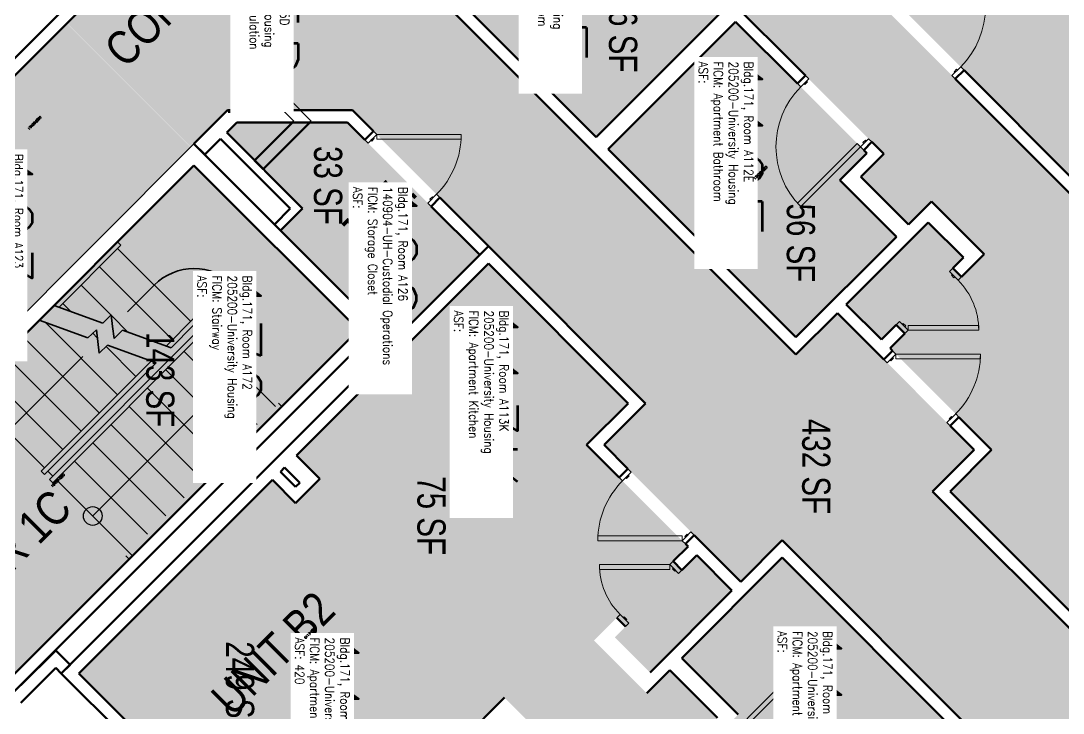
# Model space of a CAD drawing. Header units: inches. Extents: x 88 to 3257, y -489 to 2081.
# Drawn here: x 2221.5 to 2665.4, y 1513.3 to 1808 of the extents above; entities that cross this region are included whole.
import ezdxf
from ezdxf.enums import TextEntityAlignment as Align

# ---------------------------------------------------------------- set-up
doc = ezdxf.new("R2010")
doc.units = ezdxf.units.IN
doc.header["$LTSCALE"] = 48
doc.header["$MEASUREMENT"] = 0
doc.linetypes.add('HIDDEN2', pattern=[0.1875, 0.125, -0.0625])
for name, color, linetype in [('A-AREA-IDEN', 1, 'Continuous'), ('A-DOOR', 2, 'Continuous'), ('A-FLOR', 3, 'Continuous'), ('A-IDEN-RNUM', 7, 'Continuous'), ('A-IDEN-SNUM', 4, 'Continuous'), ('A-IDEN-VNUM', 4, 'Continuous'), ('A-WALL', 5, 'Continuous'), ('AREA-TEXT', 3, 'Continuous'), ('Rooms-Category-Color', 7, 'Continuous'), ('Rooms-College-Color', 7, 'Continuous'), ('Rooms-Department-Color', 7, 'Continuous'), ('Rooms-Division-Color', 7, 'Continuous'), ('Rooms-Information', 7, 'Continuous')]:
    doc.layers.add(name, color=color, linetype=linetype)
doc.styles.add('AREA', font='arial.ttf', dxfattribs={"width": 0.75, "height": 12})
doc.styles.add('ROOMSNUMBER', font='txt.shx', dxfattribs={"height": 0.03})
doc.styles.add('ROOMVNUMBER', font='simplex.shx', dxfattribs={"width": 0.85})
doc.styles.get("Standard").update_dxf_attribs({"font": 'ARIALN.TTF'})
pattern_1 = [(1e-11, (2709.92543, 2428.47092), (-2e-14, 0.125), [])]
pattern_2 = [(180, (2387.51437, 824.45906), (2e-14, -0.125), [])]

msp = doc.modelspace()

# ---------------------------------------------------------------- hatches: boundary and pattern name
h = msp.add_hatch()
h.set_pattern_fill('ANSI31', color=256, angle=-45, style=0)
h.set_pattern_definition(pattern_1)
h.paths.add_polyline_path([(2531.39, 1781.17), (2572.93, 1739.64), (2566.42, 1733.13), (2524.88, 1774.66)], flags=9)
h = msp.add_hatch()
h.set_pattern_fill('ANSI31', color=256, angle=-45, style=0)
h.set_pattern_definition(pattern_1)
h.paths.add_polyline_path([(2531.39, 1781.17), (2572.93, 1739.64), (2566.42, 1733.13), (2524.88, 1774.66)], flags=9)
h = msp.add_hatch()
h.set_pattern_fill('ANSI31', color=256, angle=135, style=0)
h.set_pattern_definition(pattern_2)
h.paths.add_polyline_path([(2566.04, 1471.76), (2524.51, 1513.29), (2531.02, 1519.8), (2572.56, 1478.27)], flags=9)
h = msp.add_hatch()
h.set_pattern_fill('ANSI31', color=256, angle=135, style=0)
h.set_pattern_definition(pattern_2)
h.paths.add_polyline_path([(2566.04, 1471.76), (2524.51, 1513.29), (2531.02, 1519.8), (2572.56, 1478.27)], flags=9)
at = {"layer": 'Rooms-Category-Color', "true_color": 0x728ef3}
for points in [[(2768.8, 1640.26), (2709.3, 1699.76), (2634.97, 1625.42), (2591.75, 1668.64), (2598.08, 1674.97), (2594.36, 1678.69), (2588.03, 1672.36), (2573.04, 1687.35), (2607.96, 1722.26), (2622.95, 1707.27), (2618.4, 1702.73), (2622.12, 1699.02), (2631.79, 1708.68), (2609.37, 1731.1), (2599.56, 1721.29), (2579.23, 1741.62), (2589.04, 1751.43), (2464.57, 1875.9), (2454.76, 1866.09), (2434.43, 1886.42), (2475.44, 1927.43), (2669.89, 1732.98), (2755.45, 1818.54), (2851.27, 1722.73)], [(2690.22, 1913.47), (2766.59, 1837.1), (2669.89, 1740.4), (2593.53, 1816.77)], [(2386.52, 1838.51), (2466.52, 1758.51), (2520.8, 1812.78), (2464.83, 1868.74), (2453.34, 1857.25), (2429.3, 1881.29)], [(2525.92, 1807.65), (2471.65, 1753.38), (2551.65, 1673.38), (2594.43, 1716.16), (2570.39, 1740.2), (2581.88, 1751.69)], [(2416.94, 1708.4), (2360.58, 1764.76), (2313.5, 1764.76), (2309.19, 1760.46), (2341.54, 1728.11), (2332.17, 1718.74), (2379.73, 1671.18)], [(2480.15, 1645.19), (2388.14, 1553.17), (2338.54, 1602.77), (2348.88, 1613.11), (2338.98, 1623.01), (2420.65, 1704.68)], [(2617.29, 1607.74), (2709.3, 1699.76), (2758.9, 1650.16), (2748.56, 1639.82), (2758.46, 1629.92), (2676.79, 1548.25)], [(2328.64, 1612.67), (2388.14, 1553.17), (2462.47, 1627.51), (2505.69, 1584.29), (2499.36, 1577.96), (2503.08, 1574.24), (2509.41, 1580.57), (2524.4, 1565.58), (2489.48, 1530.67), (2474.49, 1545.66), (2479.03, 1550.2), (2475.32, 1553.91), (2465.65, 1544.25), (2488.07, 1521.83), (2497.88, 1531.64), (2518.21, 1511.31), (2508.4, 1501.5), (2632.87, 1377.03), (2642.68, 1386.84), (2663.01, 1366.51), (2622, 1325.5), (2427.54, 1519.95), (2341.98, 1434.39), (2246.17, 1530.2)], [(2545.79, 1579.55), (2625.79, 1499.55), (2571.52, 1445.28), (2515.56, 1501.24), (2527.05, 1512.73), (2503.01, 1536.77)]]:
    msp.add_hatch(color=171, dxfattribs=at).paths.add_polyline_path(points)
at = {"layer": 'Rooms-Category-Color', "true_color": 0xadadad}
for points in [[(2825.64, 1314.18), (2822.11, 1310.65), (2545.79, 1586.97), (2528.11, 1569.3), (2469.9, 1627.51), (2487.57, 1645.19), (2362.75, 1770.01), (2309.57, 1770.01), (2293.9, 1754.29), (2241.16, 1807.03), (2325.87, 1891.74), (2551.65, 1665.96), (2569.33, 1683.63), (2627.54, 1625.42), (2613.58, 1611.46), (2609.87, 1607.74), (2722.04, 1495.57), (2800.71, 1574.23), (2844.38, 1530.56), (2767.88, 1454.06), (2846.2, 1375.75), (2846.9, 1375.04), (2844.74, 1372.87), (2864.54, 1353.07), (2825.73, 1314.27)], [(2293.87, 1754.26), (2143.14, 1603.54), (2090.25, 1656.43), (2063.79, 1682.88), (2135.92, 1755.01), (2162.53, 1728.4), (2241.13, 1807), (2293.87, 1754.26)], [(2295.26, 1746.46), (2365.26, 1676.46), (2217.74, 1529.38), (2148.18, 1599.38)]]:
    msp.add_hatch(color=253, dxfattribs=at).paths.add_polyline_path(points)
at = {"layer": 'Rooms-College-Color', "true_color": 0xadadad}
for points in [[(2768.8, 1640.26), (2709.3, 1699.76), (2634.97, 1625.42), (2591.75, 1668.64), (2598.08, 1674.97), (2594.36, 1678.69), (2588.03, 1672.36), (2573.04, 1687.35), (2607.96, 1722.26), (2622.95, 1707.27), (2618.4, 1702.73), (2622.12, 1699.02), (2631.79, 1708.68), (2609.37, 1731.1), (2599.56, 1721.29), (2579.23, 1741.62), (2589.04, 1751.43), (2464.57, 1875.9), (2454.76, 1866.09), (2434.43, 1886.42), (2475.44, 1927.43), (2669.89, 1732.98), (2755.45, 1818.54), (2851.27, 1722.73)], [(2690.22, 1913.47), (2766.59, 1837.1), (2669.89, 1740.4), (2593.53, 1816.77)], [(2825.64, 1314.18), (2822.11, 1310.65), (2545.79, 1586.97), (2528.11, 1569.3), (2469.9, 1627.51), (2487.57, 1645.19), (2362.75, 1770.01), (2309.57, 1770.01), (2293.9, 1754.29), (2241.16, 1807.03), (2325.87, 1891.74), (2551.65, 1665.96), (2569.33, 1683.63), (2627.54, 1625.42), (2613.58, 1611.46), (2609.87, 1607.74), (2722.04, 1495.57), (2800.71, 1574.23), (2844.38, 1530.56), (2767.88, 1454.06), (2846.2, 1375.75), (2846.9, 1375.04), (2844.74, 1372.87), (2864.54, 1353.07), (2825.73, 1314.27)], [(2386.52, 1838.51), (2466.52, 1758.51), (2520.8, 1812.78), (2464.83, 1868.74), (2453.34, 1857.25), (2429.3, 1881.29)], [(2293.87, 1754.26), (2143.14, 1603.54), (2090.25, 1656.43), (2063.79, 1682.88), (2135.92, 1755.01), (2162.53, 1728.4), (2241.13, 1807), (2293.87, 1754.26)], [(2525.92, 1807.65), (2471.65, 1753.38), (2551.65, 1673.38), (2594.43, 1716.16), (2570.39, 1740.2), (2581.88, 1751.69)], [(2416.94, 1708.4), (2360.58, 1764.76), (2313.5, 1764.76), (2309.19, 1760.46), (2341.54, 1728.11), (2332.17, 1718.74), (2379.73, 1671.18)], [(2295.26, 1746.46), (2365.26, 1676.46), (2217.74, 1529.38), (2148.18, 1599.38)], [(2480.15, 1645.19), (2388.14, 1553.17), (2338.54, 1602.77), (2348.88, 1613.11), (2338.98, 1623.01), (2420.65, 1704.68)], [(2617.29, 1607.74), (2709.3, 1699.76), (2758.9, 1650.16), (2748.56, 1639.82), (2758.46, 1629.92), (2676.79, 1548.25)], [(2328.64, 1612.67), (2388.14, 1553.17), (2462.47, 1627.51), (2505.69, 1584.29), (2499.36, 1577.96), (2503.08, 1574.24), (2509.41, 1580.57), (2524.4, 1565.58), (2489.48, 1530.67), (2474.49, 1545.66), (2479.03, 1550.2), (2475.32, 1553.91), (2465.65, 1544.25), (2488.07, 1521.83), (2497.88, 1531.64), (2518.21, 1511.31), (2508.4, 1501.5), (2632.87, 1377.03), (2642.68, 1386.84), (2663.01, 1366.51), (2622, 1325.5), (2427.54, 1519.95), (2341.98, 1434.39), (2246.17, 1530.2)], [(2545.79, 1579.55), (2625.79, 1499.55), (2571.52, 1445.28), (2515.56, 1501.24), (2527.05, 1512.73), (2503.01, 1536.77)]]:
    msp.add_hatch(color=253, dxfattribs=at).paths.add_polyline_path(points)
at = {"layer": 'Rooms-Department-Color', "true_color": 0x604aed}
for points in [[(2768.8, 1640.26), (2709.3, 1699.76), (2634.97, 1625.42), (2591.75, 1668.64), (2598.08, 1674.97), (2594.36, 1678.69), (2588.03, 1672.36), (2573.04, 1687.35), (2607.96, 1722.26), (2622.95, 1707.27), (2618.4, 1702.73), (2622.12, 1699.02), (2631.79, 1708.68), (2609.37, 1731.1), (2599.56, 1721.29), (2579.23, 1741.62), (2589.04, 1751.43), (2464.57, 1875.9), (2454.76, 1866.09), (2434.43, 1886.42), (2475.44, 1927.43), (2669.89, 1732.98), (2755.45, 1818.54), (2851.27, 1722.73)], [(2690.22, 1913.47), (2766.59, 1837.1), (2669.89, 1740.4), (2593.53, 1816.77)], [(2386.52, 1838.51), (2466.52, 1758.51), (2520.8, 1812.78), (2464.83, 1868.74), (2453.34, 1857.25), (2429.3, 1881.29)], [(2525.92, 1807.65), (2471.65, 1753.38), (2551.65, 1673.38), (2594.43, 1716.16), (2570.39, 1740.2), (2581.88, 1751.69)], [(2416.94, 1708.4), (2360.58, 1764.76), (2313.5, 1764.76), (2309.19, 1760.46), (2341.54, 1728.11), (2332.17, 1718.74), (2379.73, 1671.18)], [(2480.15, 1645.19), (2388.14, 1553.17), (2338.54, 1602.77), (2348.88, 1613.11), (2338.98, 1623.01), (2420.65, 1704.68)], [(2617.29, 1607.74), (2709.3, 1699.76), (2758.9, 1650.16), (2748.56, 1639.82), (2758.46, 1629.92), (2676.79, 1548.25)], [(2328.64, 1612.67), (2388.14, 1553.17), (2462.47, 1627.51), (2505.69, 1584.29), (2499.36, 1577.96), (2503.08, 1574.24), (2509.41, 1580.57), (2524.4, 1565.58), (2489.48, 1530.67), (2474.49, 1545.66), (2479.03, 1550.2), (2475.32, 1553.91), (2465.65, 1544.25), (2488.07, 1521.83), (2497.88, 1531.64), (2518.21, 1511.31), (2508.4, 1501.5), (2632.87, 1377.03), (2642.68, 1386.84), (2663.01, 1366.51), (2622, 1325.5), (2427.54, 1519.95), (2341.98, 1434.39), (2246.17, 1530.2)], [(2545.79, 1579.55), (2625.79, 1499.55), (2571.52, 1445.28), (2515.56, 1501.24), (2527.05, 1512.73), (2503.01, 1536.77)]]:
    msp.add_hatch(color=173, dxfattribs=at).paths.add_polyline_path(points)
at = {"layer": 'Rooms-Department-Color', "true_color": 0xacacac}
for points in [[(2825.64, 1314.18), (2822.11, 1310.65), (2545.79, 1586.97), (2528.11, 1569.3), (2469.9, 1627.51), (2487.57, 1645.19), (2362.75, 1770.01), (2309.57, 1770.01), (2293.9, 1754.29), (2241.16, 1807.03), (2325.87, 1891.74), (2551.65, 1665.96), (2569.33, 1683.63), (2627.54, 1625.42), (2613.58, 1611.46), (2609.87, 1607.74), (2722.04, 1495.57), (2800.71, 1574.23), (2844.38, 1530.56), (2767.88, 1454.06), (2846.2, 1375.75), (2846.9, 1375.04), (2844.74, 1372.87), (2864.54, 1353.07), (2825.73, 1314.27)], [(2293.87, 1754.26), (2143.14, 1603.54), (2090.25, 1656.43), (2063.79, 1682.88), (2135.92, 1755.01), (2162.53, 1728.4), (2241.13, 1807), (2293.87, 1754.26)], [(2295.26, 1746.46), (2365.26, 1676.46), (2217.74, 1529.38), (2148.18, 1599.38)]]:
    msp.add_hatch(color=253, dxfattribs=at).paths.add_polyline_path(points)
at = {"layer": 'Rooms-Division-Color', "true_color": 0x604aed}
for points in [[(2768.8, 1640.26), (2709.3, 1699.76), (2634.97, 1625.42), (2591.75, 1668.64), (2598.08, 1674.97), (2594.36, 1678.69), (2588.03, 1672.36), (2573.04, 1687.35), (2607.96, 1722.26), (2622.95, 1707.27), (2618.4, 1702.73), (2622.12, 1699.02), (2631.79, 1708.68), (2609.37, 1731.1), (2599.56, 1721.29), (2579.23, 1741.62), (2589.04, 1751.43), (2464.57, 1875.9), (2454.76, 1866.09), (2434.43, 1886.42), (2475.44, 1927.43), (2669.89, 1732.98), (2755.45, 1818.54), (2851.27, 1722.73)], [(2690.22, 1913.47), (2766.59, 1837.1), (2669.89, 1740.4), (2593.53, 1816.77)], [(2386.52, 1838.51), (2466.52, 1758.51), (2520.8, 1812.78), (2464.83, 1868.74), (2453.34, 1857.25), (2429.3, 1881.29)], [(2525.92, 1807.65), (2471.65, 1753.38), (2551.65, 1673.38), (2594.43, 1716.16), (2570.39, 1740.2), (2581.88, 1751.69)], [(2416.94, 1708.4), (2360.58, 1764.76), (2313.5, 1764.76), (2309.19, 1760.46), (2341.54, 1728.11), (2332.17, 1718.74), (2379.73, 1671.18)], [(2480.15, 1645.19), (2388.14, 1553.17), (2338.54, 1602.77), (2348.88, 1613.11), (2338.98, 1623.01), (2420.65, 1704.68)], [(2617.29, 1607.74), (2709.3, 1699.76), (2758.9, 1650.16), (2748.56, 1639.82), (2758.46, 1629.92), (2676.79, 1548.25)], [(2328.64, 1612.67), (2388.14, 1553.17), (2462.47, 1627.51), (2505.69, 1584.29), (2499.36, 1577.96), (2503.08, 1574.24), (2509.41, 1580.57), (2524.4, 1565.58), (2489.48, 1530.67), (2474.49, 1545.66), (2479.03, 1550.2), (2475.32, 1553.91), (2465.65, 1544.25), (2488.07, 1521.83), (2497.88, 1531.64), (2518.21, 1511.31), (2508.4, 1501.5), (2632.87, 1377.03), (2642.68, 1386.84), (2663.01, 1366.51), (2622, 1325.5), (2427.54, 1519.95), (2341.98, 1434.39), (2246.17, 1530.2)], [(2545.79, 1579.55), (2625.79, 1499.55), (2571.52, 1445.28), (2515.56, 1501.24), (2527.05, 1512.73), (2503.01, 1536.77)]]:
    msp.add_hatch(color=173, dxfattribs=at).paths.add_polyline_path(points)
at = {"layer": 'Rooms-Division-Color', "true_color": 0xadadad}
for points in [[(2825.64, 1314.18), (2822.11, 1310.65), (2545.79, 1586.97), (2528.11, 1569.3), (2469.9, 1627.51), (2487.57, 1645.19), (2362.75, 1770.01), (2309.57, 1770.01), (2293.9, 1754.29), (2241.16, 1807.03), (2325.87, 1891.74), (2551.65, 1665.96), (2569.33, 1683.63), (2627.54, 1625.42), (2613.58, 1611.46), (2609.87, 1607.74), (2722.04, 1495.57), (2800.71, 1574.23), (2844.38, 1530.56), (2767.88, 1454.06), (2846.2, 1375.75), (2846.9, 1375.04), (2844.74, 1372.87), (2864.54, 1353.07), (2825.73, 1314.27)], [(2293.87, 1754.26), (2143.14, 1603.54), (2090.25, 1656.43), (2063.79, 1682.88), (2135.92, 1755.01), (2162.53, 1728.4), (2241.13, 1807), (2293.87, 1754.26)], [(2295.26, 1746.46), (2365.26, 1676.46), (2217.74, 1529.38), (2148.18, 1599.38)]]:
    msp.add_hatch(color=253, dxfattribs=at).paths.add_polyline_path(points)

# ---------------------------------------------------------------- linework, layer by layer
at = {"layer": 'A-DOOR', "linetype": 'Continuous', "lineweight": 18}
for p, q in [((2367.97, 1757.37), (2371.68, 1761.08)), ((2367.97, 1757.37), (2371.68, 1761.08)), ((2373.09, 1759.67), (2369.38, 1755.95)), ((2373.09, 1759.67), (2369.38, 1755.95)), ((2371.68, 1758.25), (2370.62, 1757.19)), ((2371.68, 1758.25), (2370.62, 1757.19)), ((2371.68, 1761.08), (2373.09, 1759.67)), ((2371.68, 1761.08), (2373.09, 1759.67)), ((2372.03, 1757.9), (2371.68, 1758.25)), ((2372.03, 1757.9), (2371.68, 1758.25)), ((2373.09, 1759.67), (2373.09, 1757.67)), ((2409.09, 1759.67), (2373.09, 1759.67)), ((2373.09, 1759.67), (2373.09, 1757.67)), ((2409.09, 1759.67), (2373.09, 1759.67)), ((2409.09, 1757.67), (2409.09, 1759.67)), ((2409.09, 1757.67), (2409.09, 1759.67)), ((2369.38, 1755.95), (2367.97, 1757.37)), ((2369.38, 1755.95), (2367.97, 1757.37)), ((2370.62, 1757.19), (2370.97, 1756.84)), ((2370.62, 1757.19), (2370.97, 1756.84)), ((2370.97, 1756.84), (2372.03, 1757.9)), ((2370.97, 1756.84), (2372.03, 1757.9)), ((2373.09, 1757.67), (2409.09, 1757.67)), ((2373.09, 1757.67), (2409.09, 1757.67)), ((2398.55, 1734.21), (2394.84, 1730.5)), ((2398.55, 1734.21), (2394.84, 1730.5)), ((2395.72, 1732.09), (2396.78, 1733.15)), ((2395.72, 1732.09), (2396.78, 1733.15)), ((2396.07, 1731.73), (2395.72, 1732.09)), ((2396.07, 1731.73), (2395.72, 1732.09)), ((2397.13, 1732.8), (2396.07, 1731.73)), ((2397.13, 1732.8), (2396.07, 1731.73)), ((2396.25, 1729.08), (2399.96, 1732.8)), ((2396.25, 1729.08), (2399.96, 1732.8)), ((2396.78, 1733.15), (2397.13, 1732.8)), ((2396.78, 1733.15), (2397.13, 1732.8)), ((2399.96, 1732.8), (2398.55, 1734.21)), ((2399.96, 1732.8), (2398.55, 1734.21)), ((2394.84, 1730.5), (2396.25, 1729.08)), ((2394.84, 1730.5), (2396.25, 1729.08))]:
    msp.add_line(p, q, dxfattribs=at)
for points in [[(2557.12, 1783.35), (2555.71, 1784.76), (2552.26, 1781.32), (2553.68, 1779.9)], [(2557.12, 1783.35), (2555.71, 1784.76), (2552.26, 1781.32), (2553.68, 1779.9)], [(2618.1, 1784.77), (2619.51, 1783.36), (2623.23, 1787.07), (2621.81, 1788.49)], [(2618.1, 1784.77), (2619.51, 1783.36), (2623.23, 1787.07), (2621.81, 1788.49)], [(2619.34, 1786.01), (2618.98, 1786.36), (2620.04, 1787.43), (2620.4, 1787.07)], [(2619.34, 1786.01), (2618.98, 1786.36), (2620.04, 1787.43), (2620.4, 1787.07)], [(2556.15, 1782.38), (2556.5, 1782.02), (2555.44, 1780.96), (2555.09, 1781.32)], [(2556.15, 1782.38), (2556.5, 1782.02), (2555.44, 1780.96), (2555.09, 1781.32)], [(2579.13, 1754.45), (2577.72, 1755.86), (2552.26, 1730.4), (2553.68, 1728.99)], [(2579.13, 1754.45), (2577.72, 1755.86), (2552.26, 1730.4), (2553.68, 1728.99)], [(2582.58, 1757.89), (2583.99, 1756.48), (2580.55, 1753.03), (2579.13, 1754.45)], [(2582.58, 1757.89), (2583.99, 1756.48), (2580.55, 1753.03), (2579.13, 1754.45)], [(2581.61, 1756.92), (2581.25, 1757.27), (2580.19, 1756.21), (2580.55, 1755.86)], [(2581.61, 1756.92), (2581.25, 1757.27), (2580.19, 1756.21), (2580.55, 1755.86)], [(2616.99, 1701.31), (2618.4, 1702.73), (2622.12, 1699.02), (2620.7, 1697.6)], [(2616.99, 1701.31), (2618.4, 1702.73), (2622.12, 1699.02), (2620.7, 1697.6)], [(2618.23, 1700.08), (2617.87, 1699.72), (2618.94, 1698.66), (2619.29, 1699.02)], [(2618.23, 1700.08), (2617.87, 1699.72), (2618.94, 1698.66), (2619.29, 1699.02)], [(2595.78, 1680.1), (2594.36, 1678.69), (2598.08, 1674.97), (2599.49, 1676.39)], [(2595.78, 1680.1), (2594.36, 1678.69), (2598.08, 1674.97), (2599.49, 1676.39)], [(2597.01, 1678.86), (2597.37, 1679.22), (2598.43, 1678.16), (2598.08, 1677.8)], [(2597.01, 1678.86), (2597.37, 1679.22), (2598.43, 1678.16), (2598.08, 1677.8)], [(2599.49, 1676.39), (2599.49, 1678.39), (2629.49, 1678.39), (2629.49, 1676.39)], [(2599.49, 1676.39), (2599.49, 1678.39), (2629.49, 1678.39), (2629.49, 1676.39)], [(2590.5, 1662.47), (2589.09, 1663.88), (2592.8, 1667.59), (2594.21, 1666.18)], [(2590.5, 1662.47), (2589.09, 1663.88), (2592.8, 1667.59), (2594.21, 1666.18)], [(2594.21, 1666.18), (2594.21, 1664.18), (2630.21, 1664.18), (2630.21, 1666.18)], [(2594.21, 1666.18), (2594.21, 1664.18), (2630.21, 1664.18), (2630.21, 1666.18)], [(2591.74, 1663.7), (2592.09, 1663.35), (2593.15, 1664.41), (2592.8, 1664.76)], [(2591.74, 1663.7), (2592.09, 1663.35), (2593.15, 1664.41), (2592.8, 1664.76)], [(2615.96, 1637.01), (2617.37, 1635.6), (2621.08, 1639.31), (2619.67, 1640.72)], [(2615.96, 1637.01), (2617.37, 1635.6), (2621.08, 1639.31), (2619.67, 1640.72)], [(2617.19, 1638.25), (2616.84, 1638.6), (2617.9, 1639.66), (2618.25, 1639.31)], [(2617.19, 1638.25), (2616.84, 1638.6), (2617.9, 1639.66), (2618.25, 1639.31)], [(2481.48, 1615.92), (2480.07, 1617.33), (2476.36, 1613.62), (2477.77, 1612.21)], [(2481.48, 1615.92), (2480.07, 1617.33), (2476.36, 1613.62), (2477.77, 1612.21)], [(2480.25, 1614.68), (2480.6, 1614.33), (2479.54, 1613.27), (2479.19, 1613.62)], [(2480.25, 1614.68), (2480.6, 1614.33), (2479.54, 1613.27), (2479.19, 1613.62)], [(2506.94, 1590.46), (2508.35, 1589.05), (2504.64, 1585.34), (2503.23, 1586.75)], [(2506.94, 1590.46), (2508.35, 1589.05), (2504.64, 1585.34), (2503.23, 1586.75)], [(2505.7, 1589.23), (2505.35, 1589.58), (2504.29, 1588.52), (2504.64, 1588.17)], [(2505.7, 1589.23), (2505.35, 1589.58), (2504.29, 1588.52), (2504.64, 1588.17)], [(2503.23, 1586.75), (2503.23, 1588.75), (2467.23, 1588.75), (2467.23, 1586.75)], [(2503.23, 1586.75), (2503.23, 1588.75), (2467.23, 1588.75), (2467.23, 1586.75)], [(2497.95, 1576.54), (2497.95, 1574.54), (2467.95, 1574.54), (2467.95, 1576.54)], [(2497.95, 1576.54), (2497.95, 1574.54), (2467.95, 1574.54), (2467.95, 1576.54)], [(2501.66, 1572.83), (2503.08, 1574.24), (2499.36, 1577.96), (2497.95, 1576.54)], [(2501.66, 1572.83), (2503.08, 1574.24), (2499.36, 1577.96), (2497.95, 1576.54)], [(2500.42, 1574.07), (2500.07, 1573.71), (2499.01, 1574.77), (2499.36, 1575.13)], [(2500.42, 1574.07), (2500.07, 1573.71), (2499.01, 1574.77), (2499.36, 1575.13)], [(2480.45, 1551.62), (2479.03, 1550.2), (2475.32, 1553.91), (2476.74, 1555.33)], [(2480.45, 1551.62), (2479.03, 1550.2), (2475.32, 1553.91), (2476.74, 1555.33)], [(2479.21, 1552.85), (2479.57, 1553.21), (2478.5, 1554.27), (2478.15, 1553.91)], [(2479.21, 1552.85), (2479.57, 1553.21), (2478.5, 1554.27), (2478.15, 1553.91)], [(2518.31, 1498.48), (2519.72, 1497.07), (2545.18, 1522.53), (2543.76, 1523.94)], [(2518.31, 1498.48), (2519.72, 1497.07), (2545.18, 1522.53), (2543.76, 1523.94)]]:
    msp.add_lwpolyline(points, close=True, dxfattribs=at)
for centre, start, end in [((2596.36, 1813.94), 315, 45), ((2596.36, 1813.94), 315, 45), ((2579.13, 1754.45), 135, 225), ((2579.13, 1754.45), 135, 225), ((2373.09, 1759.67), 315, 0), ((2373.09, 1759.67), 315, 0), ((2594.21, 1666.18), 315, 0), ((2594.21, 1666.18), 315, 0), ((2503.23, 1586.75), 135, 180), ((2503.23, 1586.75), 135, 180), ((2518.31, 1498.48), 315, 45), ((2518.31, 1498.48), 315, 45)]:
    msp.add_arc(centre, 36, start, end, dxfattribs=at)
at = {"layer": 'A-DOOR', "linetype": 'Continuous', "lineweight": 18, "extrusion": (0, 0, -1)}
for centre, start, end in [((-2599.49, 1676.39), 135, 180), ((-2599.49, 1676.39), 135, 180), ((-2497.95, 1576.54), 315, 0), ((-2497.95, 1576.54), 315, 0)]:
    msp.add_arc(centre, 30, start, end, dxfattribs=at)
at = {"layer": 'A-FLOR'}
for p, q in [((2262.73, 1713.93), (2264.15, 1712.52)), ((2262.73, 1713.93), (2264.15, 1712.52)), ((2237.78, 1686.16), (2264.15, 1712.52)), ((2237.78, 1686.16), (2264.15, 1712.52)), ((2283.42, 1669.57), (2295.26, 1681.41)), ((2283.42, 1669.57), (2295.26, 1681.41)), ((2295.26, 1681.4), (2300.21, 1676.46)), ((2295.26, 1681.4), (2300.21, 1676.46)), ((2235.16, 1611.4), (2300.21, 1676.46)), ((2235.16, 1611.4), (2300.21, 1676.46)), ((2230.21, 1616.35), (2277.06, 1663.2)), ((2230.21, 1616.35), (2277.06, 1663.2)), ((2331.32, 1645.34), (2332.74, 1643.93)), ((2331.32, 1645.34), (2332.74, 1643.93)), ((2231.62, 1614.94), (2230.21, 1616.35)), ((2231.62, 1614.94), (2230.21, 1616.35)), ((2235.16, 1614.23), (2233.03, 1616.35)), ((2235.16, 1614.23), (2233.03, 1616.35)), ((2233.74, 1612.82), (2235.16, 1611.4)), ((2233.74, 1612.82), (2235.16, 1611.4)), ((2266.27, 1580.29), (2267.68, 1578.87)), ((2266.27, 1580.29), (2267.68, 1578.87))]:
    msp.add_line(p, q, dxfattribs=at)
at = {"layer": 'A-FLOR', "linetype": 'Continuous', "lineweight": 35}
for p, q in [((2247.18, 1695.55), (2259.94, 1682.78)), ((2247.18, 1695.55), (2259.94, 1682.78)), ((2266.98, 1684.23), (2278.29, 1695.55)), ((2266.98, 1684.23), (2278.29, 1695.55)), ((2312.23, 1695.55), (2313.29, 1694.49)), ((2312.23, 1695.55), (2313.29, 1694.49)), ((2313.29, 1694.49), (2314.35, 1693.43)), ((2313.29, 1694.49), (2314.35, 1693.43)), ((2235.73, 1686.93), (2256.38, 1679.41)), ((2235.73, 1686.93), (2256.38, 1679.41)), ((2256.38, 1679.41), (2260.04, 1682.87)), ((2256.38, 1679.41), (2260.04, 1682.87)), ((2260.04, 1682.87), (2260.61, 1677.87)), ((2260.04, 1682.87), (2260.61, 1677.87)), ((2260.06, 1682.66), (2267.28, 1675.44)), ((2260.06, 1682.66), (2267.28, 1675.44)), ((2250.02, 1673.04), (2229.36, 1680.56)), ((2250.02, 1673.04), (2229.36, 1680.56)), ((2285.5, 1668.81), (2295.26, 1678.58)), ((2285.5, 1668.81), (2295.26, 1678.58)), ((2295.26, 1678.58), (2297.38, 1676.46)), ((2295.26, 1678.58), (2297.38, 1676.46)), ((2297.38, 1676.46), (2233.74, 1612.82)), ((2297.38, 1676.46), (2233.74, 1612.82)), ((2253.67, 1676.5), (2250.02, 1673.04)), ((2253.67, 1676.5), (2250.02, 1673.04)), ((2254.25, 1671.51), (2253.67, 1676.5)), ((2254.25, 1671.51), (2253.67, 1676.5)), ((2260.61, 1677.87), (2261.19, 1672.87)), ((2260.61, 1677.87), (2261.19, 1672.87)), ((2261.19, 1672.87), (2264.84, 1676.33)), ((2261.19, 1672.87), (2264.84, 1676.33)), ((2264.84, 1676.33), (2285.5, 1668.81)), ((2264.84, 1676.33), (2285.5, 1668.81)), ((2254.82, 1666.51), (2254.25, 1671.51)), ((2254.82, 1666.51), (2254.25, 1671.51)), ((2258.48, 1669.97), (2254.82, 1666.51)), ((2258.48, 1669.97), (2254.82, 1666.51)), ((2279.13, 1662.45), (2258.48, 1669.97)), ((2279.13, 1662.45), (2258.48, 1669.97)), ((2216.06, 1633.32), (2247.88, 1665.14)), ((2216.06, 1633.32), (2247.88, 1665.14)), ((2231.62, 1614.94), (2279.13, 1662.45)), ((2231.62, 1614.94), (2279.13, 1662.45)), ((2314.35, 1659.49), (2252.13, 1597.26)), ((2314.35, 1659.49), (2252.13, 1597.26)), ((2236.57, 1612.82), (2267.68, 1581.7)), ((2236.57, 1612.82), (2267.68, 1581.7))]:
    msp.add_line(p, q, dxfattribs=at)
at = {"layer": 'A-FLOR', "linetype": 'HIDDEN2', "lineweight": 35}
for p, q in [((2239.4, 1687.77), (2242.82, 1684.34)), ((2239.4, 1687.77), (2242.82, 1684.34)), ((2252.13, 1675.04), (2254.06, 1673.1)), ((2252.13, 1675.04), (2254.06, 1673.1))]:
    msp.add_line(p, q, dxfattribs=at)
at = {"layer": 'A-FLOR', "linetype": 'Continuous', "lineweight": 35, "extrusion": (-0.500317, -0.500317, 0.706658)}
for points, elevation in [([(390.06, 1985.66), (434.06, 1985.66)], -1988.18), ([(390.06, 1985.66), (434.06, 1985.66)], -1988.18), ([(390.06, 1977.88), (434.06, 1977.88)], -1980.4), ([(390.06, 1977.88), (434.06, 1977.88)], -1980.4), ([(485.06, 1985.66), (441.06, 1985.66)], -1988.18), ([(485.06, 1985.66), (441.06, 1985.66)], -1988.18), ([(485.06, 1977.88), (441.06, 1977.88)], -1980.4), ([(485.06, 1977.88), (441.06, 1977.88)], -1980.4)]:
    msp.add_lwpolyline(points, dxfattribs=dict(at, elevation=elevation))
at = {"layer": 'A-FLOR', "extrusion": (-0.500318, -0.500318, 0.706657), "elevation": -1957.05}
msp.add_lwpolyline([(390.62, 1954.56), (434.06, 1954.56)], dxfattribs=at)
msp.add_lwpolyline([(390.62, 1954.56), (434.06, 1954.56)], dxfattribs=at)
at = {"layer": 'A-FLOR', "extrusion": (-0.498461, -0.498461, 0.709277)}
for points, elevation in [([(390.06, 1954.01), (434.06, 1954.01)], -1942.03), ([(390.06, 1954.01), (434.06, 1954.01)], -1942.03), ([(390.05, 1946.2), (434.06, 1946.2)], -1934.28), ([(390.05, 1946.2), (434.06, 1946.2)], -1934.28)]:
    msp.add_lwpolyline(points, dxfattribs=dict(at, elevation=elevation))
at = {"layer": 'A-FLOR', "extrusion": (-0.500316, -0.500316, 0.70666), "elevation": -1964.82}
msp.add_lwpolyline([(416.11, 1962.34), (434.06, 1962.34)], dxfattribs=at)
msp.add_lwpolyline([(416.11, 1962.34), (434.06, 1962.34)], dxfattribs=at)
at = {"layer": 'A-FLOR', "linetype": 'Continuous', "lineweight": 35, "extrusion": (-0.002501, -0.002501, 0.999994), "elevation": -9.86}
msp.add_lwpolyline([(2278.7, 1662.58), (2278.99, 1662.29)], dxfattribs=at)
msp.add_lwpolyline([(2278.7, 1662.58), (2278.99, 1662.29)], dxfattribs=at)
at = {"layer": 'A-FLOR', "extrusion": (0.492809, 0.492809, -0.717133), "elevation": 1904.68}
msp.add_lwpolyline([(-390.03, 1959.87), (-434.06, 1959.87)], dxfattribs=at)
msp.add_lwpolyline([(-390.03, 1959.87), (-434.06, 1959.87)], dxfattribs=at)
at = {"layer": 'A-FLOR', "linetype": 'Continuous', "lineweight": 35, "extrusion": (0.498461, 0.498461, -0.709277)}
for points, elevation in [([(-485.06, 1977.41), (-441.06, 1977.41)], 1965.29), ([(-485.06, 1977.41), (-441.06, 1977.41)], 1965.29), ([(-485.06, 1969.61), (-441.06, 1969.61)], 1957.54), ([(-485.06, 1969.61), (-441.06, 1969.61)], 1957.54), ([(-485.06, 1954.01), (-441.06, 1954.01)], 1942.03), ([(-485.06, 1954.01), (-441.06, 1954.01)], 1942.03), ([(-485.06, 1946.2), (-441.06, 1946.2)], 1934.28), ([(-485.06, 1946.2), (-441.06, 1946.2)], 1934.28)]:
    msp.add_lwpolyline(points, dxfattribs=dict(at, elevation=elevation))
at = {"layer": 'A-FLOR', "extrusion": (-0.500315, -0.500315, 0.706661), "elevation": -1925.91}
msp.add_lwpolyline([(390.06, 1923.48), (434.06, 1923.48)], dxfattribs=at)
msp.add_lwpolyline([(390.06, 1923.48), (434.06, 1923.48)], dxfattribs=at)
at = {"layer": 'A-FLOR', "linetype": 'Continuous', "lineweight": 35, "extrusion": (-0.498461, -0.498461, 0.709277), "elevation": -1949.79}
msp.add_lwpolyline([(485.06, 1961.81), (441.06, 1961.81)], dxfattribs=at)
msp.add_lwpolyline([(485.06, 1961.81), (441.06, 1961.81)], dxfattribs=at)
at = {"layer": 'A-FLOR', "linetype": 'Continuous', "lineweight": 35, "extrusion": (0.492809, 0.492809, -0.717133)}
for points, elevation in [([(-485.06, 1959.87), (-441.06, 1959.87)], 1904.68), ([(-485.06, 1959.87), (-441.06, 1959.87)], 1904.68), ([(-487.06, 1951.98), (-441.06, 1951.98)], 1897.01), ([(-487.06, 1951.98), (-441.06, 1951.98)], 1897.01)]:
    msp.add_lwpolyline(points, dxfattribs=dict(at, elevation=elevation))
at = {"layer": 'A-FLOR'}
msp.add_circle((2252.13, 1597.26), 4, dxfattribs=at)
msp.add_circle((2252.13, 1597.26), 4, dxfattribs=at)
at = {"layer": 'A-FLOR', "linetype": 'Continuous', "lineweight": 35, "extrusion": (8.65927e-17, -8.65927e-17, -1)}
for centre, start, end in [((-2295.26, 1678.58), 45, 135), ((-2295.26, 1678.58), 45, 135), ((-2297.38, 1676.46), 135, 225), ((-2297.38, 1676.46), 135, 225)]:
    msp.add_arc(centre, 24, start, end, dxfattribs=at)
at = {"layer": 'A-FLOR', "linetype": 'Continuous', "lineweight": 35}
for points in [[(2272.28, 1691.66), (2274.4, 1689.54), (2266.98, 1684.23)], [(2272.28, 1691.66), (2274.4, 1689.54), (2266.98, 1684.23)], [(2242.58, 1657.72), (2240.46, 1659.84), (2247.88, 1665.14)], [(2242.58, 1657.72), (2240.46, 1659.84), (2247.88, 1665.14)]]:
    msp.add_solid(points, dxfattribs=at)
at = {"layer": 'A-WALL', "linetype": 'Continuous', "lineweight": 50}
for p, q in [((2288.22, 1861.51), (2204.07, 1777.37)), ((2288.22, 1861.51), (2204.07, 1777.37)), ((2207.78, 1773.65), (2291.93, 1857.8)), ((2207.78, 1773.65), (2291.93, 1857.8)), ((2555.71, 1784.76), (2497.9, 1842.57)), ((2555.71, 1784.76), (2497.9, 1842.57)), ((2466.52, 1758.51), (2386.52, 1838.51)), ((2466.52, 1758.51), (2386.52, 1838.51)), ((2382.37, 1835.24), (2551.65, 1665.96)), ((2382.37, 1835.24), (2551.65, 1665.96)), ((2520.8, 1812.78), (2466.52, 1758.51)), ((2520.8, 1812.78), (2466.52, 1758.51)), ((2471.65, 1753.38), (2525.92, 1807.65)), ((2471.65, 1753.38), (2525.92, 1807.65)), ((2525.92, 1807.65), (2552.26, 1781.32)), ((2525.92, 1807.65), (2552.26, 1781.32)), ((2552.26, 1781.32), (2555.71, 1784.76)), ((2552.26, 1781.32), (2555.71, 1784.76)), ((2623.23, 1787.07), (2619.51, 1783.36)), ((2623.23, 1787.07), (2619.51, 1783.36)), ((2669.89, 1740.4), (2623.23, 1787.07)), ((2669.89, 1740.4), (2623.23, 1787.07)), ((2619.51, 1783.36), (2669.89, 1732.98)), ((2619.51, 1783.36), (2669.89, 1732.98)), ((2309.55, 1770.01), (2295.23, 1755.68)), ((2309.55, 1770.01), (2295.23, 1755.68)), ((2362.75, 1770.01), (2309.55, 1770.01)), ((2362.75, 1770.01), (2309.55, 1770.01)), ((2310.25, 1769.83), (2309.81, 1769.38)), ((2310.25, 1769.83), (2309.81, 1769.38)), ((2309.81, 1769.38), (2310.7, 1769.38)), ((2309.81, 1769.38), (2310.7, 1769.38)), ((2310.7, 1769.38), (2310.25, 1769.83)), ((2310.7, 1769.38), (2310.25, 1769.83)), ((2371.68, 1761.08), (2362.75, 1770.01)), ((2371.68, 1761.08), (2362.75, 1770.01)), ((2309.19, 1760.46), (2313.5, 1764.76)), ((2309.19, 1760.46), (2313.5, 1764.76)), ((2313.5, 1764.76), (2360.58, 1764.76)), ((2313.5, 1764.76), (2360.58, 1764.76)), ((2337.8, 1765.38), (2321.03, 1748.62)), ((2337.8, 1765.38), (2321.03, 1748.62)), ((2324.74, 1744.9), (2345.22, 1765.38)), ((2324.74, 1744.9), (2345.22, 1765.38)), ((2360.58, 1764.76), (2367.97, 1757.37)), ((2360.58, 1764.76), (2367.97, 1757.37)), ((2341.54, 1728.11), (2309.19, 1760.46)), ((2341.54, 1728.11), (2309.19, 1760.46)), ((2367.97, 1757.37), (2371.68, 1761.08)), ((2367.97, 1757.37), (2371.68, 1761.08)), ((2295.23, 1755.68), (2299.82, 1751.09)), ((2295.23, 1755.68), (2299.82, 1751.09)), ((2373.57, 1677.34), (2295.26, 1755.65)), ((2299.82, 1751.09), (2306.54, 1757.8)), ((2299.82, 1751.09), (2306.54, 1757.8)), ((2306.54, 1757.8), (2336.24, 1728.11)), ((2306.54, 1757.8), (2336.24, 1728.11)), ((2583.99, 1756.48), (2580.55, 1753.03)), ((2583.99, 1756.48), (2580.55, 1753.03)), ((2589.04, 1751.43), (2583.99, 1756.48)), ((2589.04, 1751.43), (2583.99, 1756.48)), ((2551.65, 1673.38), (2471.65, 1753.38)), ((2551.65, 1673.38), (2471.65, 1753.38)), ((2581.88, 1751.69), (2570.39, 1740.2)), ((2581.88, 1751.69), (2570.39, 1740.2)), ((2579.23, 1741.62), (2589.04, 1751.43)), ((2579.23, 1741.62), (2589.04, 1751.43)), ((2580.55, 1753.03), (2581.88, 1751.69)), ((2580.55, 1753.03), (2581.88, 1751.69)), ((2178.85, 1630.05), (2295.26, 1746.46)), ((2178.85, 1630.05), (2295.26, 1746.46)), ((2295.26, 1746.46), (2365.26, 1676.46)), ((2321.03, 1748.62), (2324.74, 1744.9)), ((2321.03, 1748.62), (2324.74, 1744.9)), ((2599.56, 1721.29), (2579.23, 1741.62)), ((2599.56, 1721.29), (2579.23, 1741.62)), ((2570.39, 1740.2), (2594.43, 1716.16)), ((2570.39, 1740.2), (2594.43, 1716.16)), ((2399.96, 1732.8), (2396.25, 1729.08)), ((2399.96, 1732.8), (2396.25, 1729.08)), ((2420.65, 1712.11), (2399.96, 1732.8)), ((2420.65, 1712.11), (2399.96, 1732.8)), ((2336.24, 1728.11), (2329.52, 1721.39)), ((2336.24, 1728.11), (2329.52, 1721.39)), ((2336.24, 1728.11), (2329.52, 1721.39)), ((2336.24, 1728.11), (2329.52, 1721.39)), ((2332.17, 1718.74), (2341.54, 1728.11)), ((2332.17, 1718.74), (2341.54, 1728.11)), ((2332.17, 1718.74), (2341.54, 1728.11)), ((2332.17, 1718.74), (2341.54, 1728.11)), ((2396.25, 1729.08), (2416.94, 1708.4)), ((2396.25, 1729.08), (2416.94, 1708.4)), ((2609.37, 1731.1), (2599.56, 1721.29)), ((2609.37, 1731.1), (2599.56, 1721.29)), ((2631.79, 1708.68), (2609.37, 1731.1)), ((2631.79, 1708.68), (2609.37, 1731.1)), ((2329.52, 1721.39), (2332.17, 1718.74)), ((2329.52, 1721.39), (2332.17, 1718.74)), ((2329.52, 1721.39), (2332.17, 1718.74)), ((2329.52, 1721.39), (2332.17, 1718.74)), ((2573.04, 1687.35), (2607.96, 1722.26)), ((2573.04, 1687.35), (2607.96, 1722.26)), ((2607.96, 1722.26), (2622.95, 1707.27)), ((2607.96, 1722.26), (2622.95, 1707.27)), ((2594.43, 1716.16), (2551.65, 1673.38)), ((2594.43, 1716.16), (2551.65, 1673.38)), ((2420.65, 1712.11), (2238.75, 1530.2)), ((2420.65, 1712.11), (2238.75, 1530.2)), ((2416.94, 1708.4), (2420.65, 1712.11)), ((2416.94, 1708.4), (2420.65, 1712.11)), ((2487.57, 1645.19), (2420.65, 1712.11)), ((2487.57, 1645.19), (2420.65, 1712.11)), ((2622.95, 1707.27), (2618.4, 1702.73)), ((2622.95, 1707.27), (2618.4, 1702.73)), ((2622.12, 1699.02), (2631.79, 1708.68)), ((2622.12, 1699.02), (2631.79, 1708.68)), ((2338.98, 1623.01), (2420.65, 1704.68)), ((2338.98, 1623.01), (2420.65, 1704.68)), ((2420.65, 1704.68), (2480.15, 1645.19)), ((2420.65, 1704.68), (2480.15, 1645.19)), ((2618.4, 1702.73), (2622.12, 1699.02)), ((2618.4, 1702.73), (2622.12, 1699.02)), ((2588.03, 1672.36), (2573.04, 1687.35)), ((2588.03, 1672.36), (2573.04, 1687.35)), ((2551.65, 1665.96), (2569.33, 1683.63)), ((2551.65, 1665.96), (2569.33, 1683.63)), ((2569.33, 1683.63), (2589.09, 1663.88)), ((2569.33, 1683.63), (2589.09, 1663.88)), ((2594.36, 1678.69), (2588.03, 1672.36)), ((2594.36, 1678.69), (2588.03, 1672.36)), ((2598.08, 1674.97), (2594.36, 1678.69)), ((2598.08, 1674.97), (2594.36, 1678.69)), ((2217.74, 1521.51), (2373.57, 1677.34)), ((2217.74, 1521.51), (2373.57, 1677.34)), ((2365.26, 1676.46), (2217.74, 1528.94)), ((2365.26, 1676.46), (2217.74, 1528.94)), ((2373.57, 1677.34), (2368.98, 1672.74)), ((2373.57, 1677.34), (2368.98, 1672.74)), ((2379.73, 1671.18), (2373.57, 1677.34)), ((2379.73, 1671.18), (2373.57, 1677.34)), ((2591.75, 1668.64), (2598.08, 1674.97)), ((2591.75, 1668.64), (2598.08, 1674.97)), ((2368.98, 1672.74), (2375.13, 1666.59)), ((2368.98, 1672.74), (2375.13, 1666.59)), ((2375.13, 1666.59), (2379.73, 1671.18)), ((2375.13, 1666.59), (2379.73, 1671.18)), ((2589.09, 1663.88), (2592.8, 1667.59)), ((2589.09, 1663.88), (2592.8, 1667.59)), ((2592.8, 1667.59), (2591.75, 1668.64)), ((2592.8, 1667.59), (2591.75, 1668.64)), ((2480.15, 1645.19), (2462.47, 1627.51)), ((2480.15, 1645.19), (2462.47, 1627.51)), ((2469.9, 1627.51), (2487.57, 1645.19)), ((2469.9, 1627.51), (2487.57, 1645.19)), ((2621.08, 1639.31), (2617.37, 1635.6)), ((2621.08, 1639.31), (2617.37, 1635.6)), ((2634.97, 1625.42), (2621.08, 1639.31)), ((2634.97, 1625.42), (2621.08, 1639.31)), ((2617.37, 1635.6), (2627.54, 1625.42)), ((2617.37, 1635.6), (2627.54, 1625.42)), ((2462.47, 1627.51), (2476.36, 1613.62)), ((2462.47, 1627.51), (2476.36, 1613.62)), ((2480.07, 1617.33), (2469.9, 1627.51)), ((2480.07, 1617.33), (2469.9, 1627.51)), ((2627.54, 1625.42), (2609.87, 1607.74)), ((2627.54, 1625.42), (2609.87, 1607.74)), ((2617.29, 1607.74), (2634.97, 1625.42)), ((2617.29, 1607.74), (2634.97, 1625.42)), ((2348.88, 1613.11), (2338.98, 1623.01)), ((2348.88, 1613.11), (2338.98, 1623.01)), ((2332.09, 1616.12), (2333.85, 1617.89)), ((2332.09, 1616.12), (2333.85, 1617.89)), ((2332.09, 1616.12), (2333.85, 1617.89)), ((2332.09, 1616.12), (2333.85, 1617.89)), ((2338.54, 1609.67), (2332.09, 1616.12)), ((2338.54, 1609.67), (2332.09, 1616.12)), ((2338.54, 1609.67), (2332.09, 1616.12)), ((2338.54, 1609.67), (2332.09, 1616.12)), ((2333.85, 1617.89), (2340.31, 1611.43)), ((2333.85, 1617.89), (2340.31, 1611.43)), ((2333.85, 1617.89), (2340.31, 1611.43)), ((2333.85, 1617.89), (2340.31, 1611.43)), ((2476.36, 1613.62), (2480.07, 1617.33)), ((2476.36, 1613.62), (2480.07, 1617.33)), ((2246.17, 1530.2), (2328.64, 1612.67)), ((2246.17, 1530.2), (2328.64, 1612.67)), ((2328.64, 1612.67), (2338.54, 1602.77)), ((2328.64, 1612.67), (2338.54, 1602.77)), ((2328.64, 1612.67), (2338.54, 1602.77)), ((2328.64, 1612.67), (2338.54, 1602.77)), ((2338.54, 1602.77), (2348.88, 1613.11)), ((2338.54, 1602.77), (2348.88, 1613.11)), ((2340.31, 1611.43), (2338.54, 1609.67)), ((2340.31, 1611.43), (2338.54, 1609.67)), ((2340.31, 1611.43), (2338.54, 1609.67)), ((2340.31, 1611.43), (2338.54, 1609.67)), ((2609.87, 1607.74), (2676.79, 1540.82)), ((2609.87, 1607.74), (2676.79, 1540.82)), ((2676.79, 1548.25), (2617.29, 1607.74)), ((2676.79, 1548.25), (2617.29, 1607.74)), ((2508.35, 1589.05), (2504.64, 1585.34)), ((2508.35, 1589.05), (2504.64, 1585.34)), ((2504.64, 1585.34), (2505.69, 1584.29)), ((2504.64, 1585.34), (2505.69, 1584.29)), ((2528.11, 1569.3), (2508.35, 1589.05)), ((2528.11, 1569.3), (2508.35, 1589.05)), ((2545.79, 1586.97), (2528.11, 1569.3)), ((2545.79, 1586.97), (2528.11, 1569.3)), ((2715.07, 1417.69), (2545.79, 1586.97)), ((2715.07, 1417.69), (2545.79, 1586.97)), ((2505.69, 1584.29), (2499.36, 1577.96)), ((2505.69, 1584.29), (2499.36, 1577.96)), ((2503.08, 1574.24), (2509.41, 1580.57)), ((2503.08, 1574.24), (2509.41, 1580.57)), ((2509.41, 1580.57), (2524.4, 1565.58)), ((2509.41, 1580.57), (2524.4, 1565.58)), ((2499.36, 1577.96), (2503.08, 1574.24)), ((2499.36, 1577.96), (2503.08, 1574.24)), ((2503.01, 1536.77), (2545.79, 1579.55)), ((2503.01, 1536.77), (2545.79, 1579.55)), ((2545.79, 1579.55), (2625.79, 1499.55)), ((2545.79, 1579.55), (2625.79, 1499.55)), ((2524.4, 1565.58), (2489.48, 1530.67)), ((2524.4, 1565.58), (2489.48, 1530.67)), ((2479.03, 1550.2), (2475.32, 1553.91)), ((2479.03, 1550.2), (2475.32, 1553.91)), ((2236.36, 1540.02), (2221.51, 1525.17)), ((2236.36, 1540.02), (2221.51, 1525.17)), ((2236.36, 1540.02), (2221.51, 1525.17)), ((2236.36, 1540.02), (2221.51, 1525.17)), ((2242.46, 1533.92), (2236.36, 1540.02)), ((2242.46, 1533.92), (2236.36, 1540.02)), ((2242.46, 1533.92), (2236.36, 1540.02)), ((2242.46, 1533.92), (2236.36, 1540.02)), ((2527.05, 1512.73), (2503.01, 1536.77)), ((2527.05, 1512.73), (2503.01, 1536.77)), ((2221.51, 1517.74), (2236.36, 1532.59)), ((2221.51, 1517.74), (2236.36, 1532.59)), ((2221.51, 1517.74), (2236.36, 1532.59)), ((2221.51, 1517.74), (2236.36, 1532.59)), ((2236.36, 1532.59), (2238.75, 1530.2)), ((2236.36, 1532.59), (2238.75, 1530.2)), ((2236.36, 1532.59), (2238.75, 1530.2)), ((2236.36, 1532.59), (2238.75, 1530.2)), ((2238.75, 1530.2), (2242.46, 1533.92)), ((2238.75, 1530.2), (2242.46, 1533.92)), ((2238.75, 1530.2), (2242.46, 1533.92)), ((2238.75, 1530.2), (2242.46, 1533.92)), ((2488.07, 1521.83), (2497.88, 1531.64)), ((2488.07, 1521.83), (2497.88, 1531.64)), ((2497.88, 1531.64), (2518.21, 1511.31)), ((2497.88, 1531.64), (2518.21, 1511.31)), ((2238.75, 1530.2), (2265.17, 1503.78)), ((2238.75, 1530.2), (2265.17, 1503.78)), ((2268.88, 1507.5), (2246.17, 1530.2)), ((2268.88, 1507.5), (2246.17, 1530.2)), ((2427.54, 1519.95), (2341.98, 1434.39)), ((2427.54, 1519.95), (2341.98, 1434.39))]:
    msp.add_line(p, q, dxfattribs=at)
at = {"layer": 'A-WALL', "linetype": 'Continuous', "lineweight": -3}
for p, q in [((2336.3, 1774.31), (2332.58, 1770.6)), ((2336.3, 1774.31), (2332.58, 1770.6)), ((2345.22, 1765.38), (2336.3, 1774.31)), ((2345.22, 1765.38), (2336.3, 1774.31)), ((2332.58, 1770.6), (2337.8, 1765.38)), ((2332.58, 1770.6), (2337.8, 1765.38))]:
    msp.add_line(p, q, dxfattribs=at)
at = {"layer": 'A-WALL'}
msp.add_line((2295.26, 1755.65), (2174.26, 1634.65), dxfattribs=at)

# ---------------------------------------------------------------- texts
at = {"layer": 'A-AREA-IDEN', "linetype": 'ByBlock'}
for s, p in [('CORRIDOR', (2324.47, 1855.96)), ('JAN.', (2386.16, 1739.42)), ('STR 1C', (2239.01, 1604.58)), ('UNIT B2', (2351.25, 1561.11))]:
    msp.add_text(s, height=14.4, rotation=45, dxfattribs=at).set_placement(p, align=Align.MIDDLE_RIGHT)
at = {"layer": 'A-IDEN-RNUM', "style": 'ROOMSNUMBER', "width": 0.85}
for s, p in [('0123-00', (2227.71, 1764.24)), ('0112-E0', (2536.94, 1743.06)), ('0126-00', (2371.4, 1715.07)), ('0113-K0', (2423.36, 1644.87)), ('0172-00', (2237.61, 1612.04)), ('0113-00', (2344.81, 1546.83)), ('0113-E0', (2552.5, 1528.45))]:
    msp.add_text(s, height=1, rotation=44.7622, dxfattribs=at).set_placement(p, align=Align.CENTER)
at = {"layer": 'A-IDEN-SNUM', "style": 'ROOMSNUMBER', "width": 0.85}
for s, p in [('1710A12300', (2227.71, 1764.24)), ('1710A112E0', (2536.94, 1743.06)), ('1710A12600', (2371.4, 1715.07)), ('1710A113K0', (2423.36, 1644.87)), ('1710A17200', (2237.61, 1612.04)), ('1710A11300', (2344.81, 1546.83)), ('1710A113E0', (2552.5, 1528.45))]:
    msp.add_text(s, height=1, rotation=44.7622, dxfattribs=at).set_placement(p, align=Align.CENTER)
at = {"layer": 'A-IDEN-VNUM', "style": 'ROOMVNUMBER', "width": 0.85}
for s, p in [('112F', (2448.96, 1829.86)), ('115D', (2326.11, 1821.57)), ('112E', (2523.75, 1755.19)), ('123', (2212.77, 1724.04)), ('126', (2376.51, 1710.62)), ('172', (2310.25, 1672.28)), ('113K', (2419.56, 1648.7)), ('113E', (2557.44, 1512.78)), ('113', (2351.8, 1520.36))]:
    msp.add_text(s, height=27, rotation=270, dxfattribs=at).set_placement(p, align=Align.MIDDLE_CENTER)
at = {"layer": 'AREA-TEXT', "style": 'AREA', "width": 0.75}
for s, p in [('56 SF', (2478.02, 1802.87)), ('33 SF', (2352.38, 1737.99)), ('56 SF', (2553.75, 1713.5)), ('143 SF', (2280.89, 1655.29)), ('432 SF', (2560.29, 1618.34)), ('75 SF', (2396.41, 1597.4)), ('249 SF', (2314.88, 1523.64))]:
    msp.add_text(s, height=12, rotation=270, dxfattribs=at).set_placement(p, align=Align.MIDDLE_CENTER)

# ---------------------------------------------------------------- next in the draw order: texts
at = {"layer": 'Rooms-Information', "char_height": 3.8571, "width": 86.4, "attachment_point": 7, "rotation": 270, "style": 'ROOMVNUMBER', "bg_fill": 3, "box_fill_scale": 1.5, "bg_fill_color": 256, "bg_fill_true_color": 13158600, "bg_fill_transparency": 0}
for s, insert in [('Bldg.171, Room A112F^M^J205200-University Housing^M^JFICM: Apartment Bathroom^M^JASF: ', (2435.46, 1865.38)), ('Bldg.171, Room A115D^M^J205200-University Housing^M^JFICM: Corridor / Circulation^M^JASF: ', (2312.61, 1857.63)), ('Bldg.171, Room A112E^M^J205200-University Housing^M^JFICM: Apartment Bathroom^M^JASF: ', (2510.25, 1790.71)), ('Bldg.171, Room A123^M^J205200-University Housing^M^JFICM: Corridor / Circulation^M^JASF: ', (2199.27, 1751.37)), ('Bldg.171, Room A126^M^J140904-UH-Custodial Operations^M^JFICM: Storage Closet^M^JASF: ', (2363.01, 1737.39)), ('Bldg.171, Room A172^M^J205200-University Housing^M^JFICM: Stairway^M^JASF: ', (2296.75, 1699.6)), ('Bldg.171, Room A113K^M^J205200-University Housing^M^JFICM: Apartment Kitchen^M^JASF: ', (2406.06, 1684.77)), ('Bldg.171, Room A113E^M^J205200-University Housing^M^JFICM: Apartment Bathroom^M^JASF: ', (2543.94, 1548.29)), ('Bldg.171, Room A113^M^J205200-University Housing^M^JFICM: Apartment Common Living^M^JASF: 420', (2338.3, 1545.5))]:
    msp.add_mtext(s, dxfattribs=dict(at, insert=insert))

doc.saveas('drawing.dxf')
